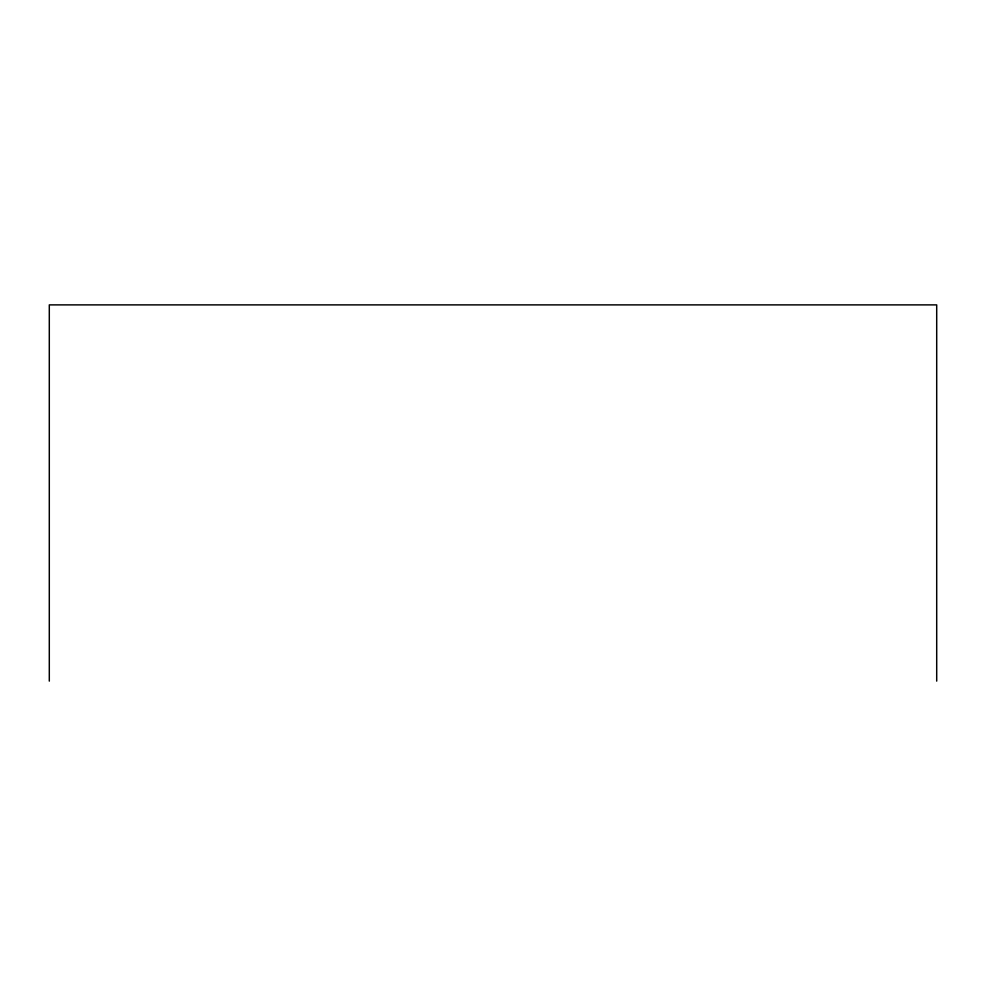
<?xml version="1.0" encoding="UTF-8"?>
<svg xmlns="http://www.w3.org/2000/svg" width="986" height="986" viewBox="0 0 986 986"><rect width="100%" height="100%" fill="white"/><g stroke="black" fill="none" stroke-linecap="round" stroke-linejoin="round"><path stroke-width="1.48" d="M936.7 681.116L936.7 304.884L49.3 304.884L49.3 681.116"/></g></svg>
